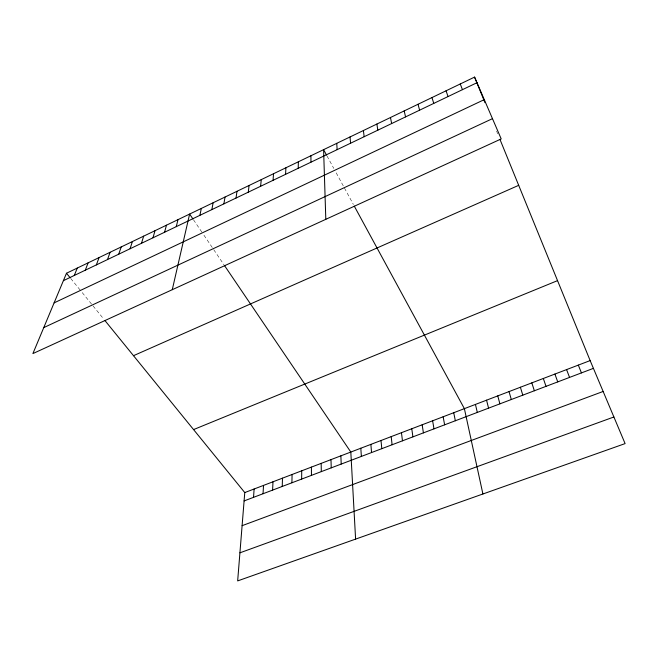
<?xml version="1.0" encoding="UTF-8"?>
<svg xmlns="http://www.w3.org/2000/svg" width="658" height="658" viewBox="0 0 658 658"><rect width="100%" height="100%" fill="white"/><g stroke="black" fill="none" stroke-linecap="round" stroke-linejoin="round"><path stroke-width="0.49" stroke-dasharray="3.29 2.47" d="M70.76 278.499L81.024 291.116M82.217 292.596L92.416 305.131M93.041 305.912L103.643 318.949M193.501 219.805L202.845 233.59M203.939 235.202L213.208 248.889M213.776 249.736L223.975 264.787M327.018 155.962L333.795 168.423M336.197 172.848L353.379 204.457M496.56 131.049L497.695 133.821"/><path stroke-width="0.99" d="M301.644 479.09L301.726 470.807M298.214 168.275L298.362 161.794M291.905 482.783L292.086 474.492M282.224 486.459L282.504 478.152M272.601 490.111L272.988 481.788M285.58 174.329L285.901 167.782M263.044 493.739L263.521 485.407M253.536 497.341L254.111 489.001M273.045 180.325L273.531 173.728M104.885 320.479L244.768 492.571L237.661 580.907L625.1 443.599L590.144 360.592L499.948 139.364M260.609 186.28L261.259 179.626M248.272 192.185L249.086 185.482M236.033 198.042L237.003 191.281M223.885 203.857L225.02 197.046M211.835 209.622L213.126 202.763M199.884 215.347L201.332 208.438M172.273 289.693L189.619 214.064L192.95 218.982M176.254 226.656L177.997 219.649M164.574 232.241L166.466 225.192M152.985 237.793L155.017 230.695M141.486 243.296L143.658 236.156M130.07 248.757L132.39 241.568M118.744 254.177L121.204 246.947M107.509 259.556L110.092 252.285M96.356 264.894L99.07 257.582M85.285 270.199L88.131 262.846M74.296 275.455L77.274 268.061M66.491 273.243L32.9 353.585L501.207 138.912L474.566 77.093L66.491 273.243L70.151 277.75M63.39 280.678L476.984 82.711M54.096 302.886L484.28 99.621M43.765 327.602L492.48 118.654M133.5 355.682L518.693 185.326M193.567 429.584L557.548 280.629M244.768 492.571L590.144 360.592M244.093 500.927L593.417 368.357M242.103 525.676L603.147 391.461M239.923 552.819L613.889 416.983M224.542 265.626L350.813 452.046L355.6 539.108M326.524 155.058L323.596 149.662L325.809 219.311M354.292 206.135L464.384 408.651L482.906 493.985M474.566 77.093L484.995 102.681M578.324 365.116L581.442 372.905M460.255 83.977L462.451 89.669M566.579 369.599L569.548 377.412M554.908 374.057L557.737 381.895M446.058 90.796L448.04 96.562M543.327 378.482L546.017 386.345M531.82 382.882L534.362 390.77M520.388 387.249L522.797 395.154M431.985 97.565L433.762 103.405M509.037 391.584L511.307 399.521M497.761 395.894L499.899 403.848M418.036 104.268L419.598 110.182M486.558 400.179L488.565 408.149M475.438 404.423L477.305 412.418M404.201 110.922L405.558 116.902M453.724 412.722L455.344 420.758M390.482 117.511L391.642 123.564M443.138 416.769L444.635 424.821M432.619 420.791L433.992 428.86M376.878 124.049L377.84 130.169M422.165 424.78L423.415 432.874M411.776 428.753L412.911 436.863M401.454 432.701L402.474 440.819M363.389 130.531L364.162 136.716M391.197 436.616L392.102 444.759M381.007 440.515L381.796 448.674M350.015 136.963L350.591 143.205M370.882 444.38L371.548 452.556M360.814 448.23L361.374 456.422M336.748 143.337L337.135 149.646M340.869 455.846L341.214 464.071M330.99 459.621L331.229 467.863M321.178 463.372L321.31 471.621M310.93 155.749L310.954 162.181M311.415 467.106L311.448 475.364"/></g></svg>
